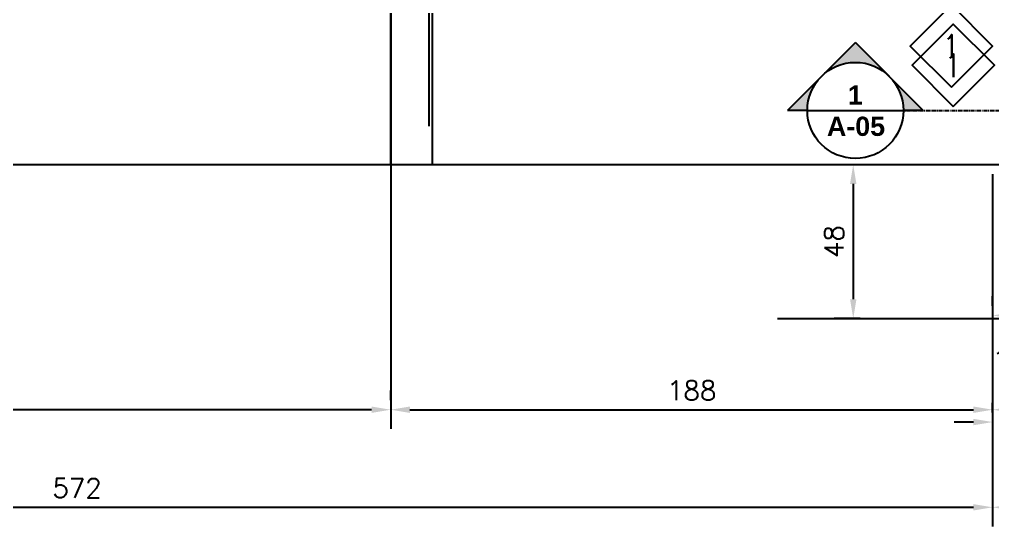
# Model space of a CAD drawing. Extents: x -289 to 2723, y -1587 to 303.
# Drawn here: x 221.9 to 525.9, y -1288.7 to -1130.5 of the extents above; entities that cross this region are included whole.
import ezdxf
from ezdxf.enums import TextEntityAlignment as Align

# ---------------------------------------------------------------- set-up
doc = ezdxf.new("R2010")
doc.units = 0
doc.header["$MEASUREMENT"] = 0
doc.linetypes.add('Wall Base$0$CENTER', pattern=[2, 1.25, -0.25, 0.25, -0.25])
doc.layers.get('0').update_dxf_attribs({"linetype": 'CONTINUOUS'})
doc.layers.get('DEFPOINTS').update_dxf_attribs({"linetype": 'CONTINUOUS'})
for name, color, linetype in [('Wall Base$0$1_Arch_Plan_Center', 134, 'Wall Base$0$CENTER'), ('Wall Base$0$1_Arch_Plan_Dim', 5, 'CONTINUOUS'), ('Wall Base$0$1_Arch_Plan_Post', 131, 'CONTINUOUS'), ('Wall Base$0$1_Arch_Plan_Text1', 4, 'CONTINUOUS'), ('Wall Base$0$1_Arch_Plan_Wall_Annot', 4, 'CONTINUOUS'), ('Wall Base$0$2_Arch_Plan_Center', 134, 'Wall Base$0$CENTER'), ('Wall Base$0$2_Arch_Plan_Dim', 5, 'CONTINUOUS'), ('Wall Base$0$2_Arch_Plan_Text1', 4, 'CONTINUOUS'), ('Wall Base$0$2_Arch_Plan_Wall_Annot', 4, 'CONTINUOUS'), ('Wall Base$0$GRID', 131, 'CONTINUOUS')]:
    doc.layers.add(name, color=color, linetype=linetype)
doc.styles.add('Wall Base$0$ROMANS-115', font='romans.shx')
doc.styles.add('Wall Base$0$ROMANS80', font='romans.shx', dxfattribs={"width": 0.8})
doc.styles.add('Wall Base$0$SANSSERIFBOLD', font='sanssb__.ttf')
doc.dimstyles.new('Wall Base$0$116-ROMANS-115-PS', dxfattribs={"dimscale": 96, "dimtxt": 0.0625, "dimasz": 0.0625, "dimexe": 0.0625, "dimexo": 0.03125, "dimgap": 0.03125, "dimtad": 1, "dimdec": 0, "dimlfac": 25.4, "dimrnd": 0.125, "dimzin": 1, "dimdsep": 46, "dimtxsty": 'Wall Base$0$ROMANS-115', "dimcen": 0.125, "dimclrd": 256, "dimclre": 256, "dimclrt": 256, "dimadec": 0, "dimazin": 0, "dimtfac": 1, "dimtdec": 0, "dimtofl": 0, "dimtmove": 2, "dimatfit": 0, "dimfxl": 1, "dimfrac": 2, "dimtolj": 1, "dimtzin": 0, "dimarcsym": 0})

# ---------------------------------------------------------------- blocks, each defined once
blk = doc.blocks.new('*D247')
at = {"layer": 'DEFPOINTS', "color": 0, "transparency": 16777216}
for p in [(525.93, -1175.81), (-46.07, -1273.66), (525.93, -1282.72)]:
    blk.add_point(p, dxfattribs=at)
at = {"layer": 'Wall Base$0$1_Arch_Plan_Dim', "lineweight": -2, "transparency": 16777216}
for p, q in [((525.93, -1178.81), (525.93, -1288.72)), ((-46.07, -1276.66), (-46.07, -1288.72)), ((-40.07, -1282.72), (519.93, -1282.72))]:
    blk.add_line(p, q, dxfattribs=at)
at = {"layer": 'Wall Base$0$1_Arch_Plan_Dim', "transparency": 16777216}
for points in [[(-40.07, -1281.72), (-40.07, -1283.72), (-46.07, -1282.72)], [(519.93, -1281.72), (519.93, -1283.72), (525.93, -1282.72)]]:
    blk.add_solid(points, dxfattribs=at)
at = {"layer": 'Wall Base$0$1_Arch_Plan_Dim', "transparency": 16777216, "insert": (239.93, -1276.72), "char_height": 6, "attachment_point": 5, "style": 'Wall Base$0$ROMANS-115'}
blk.add_mtext('\\A1;572', dxfattribs=at)
blk = doc.blocks.new('*D248')
at = {"layer": 'DEFPOINTS', "color": 0, "transparency": 16777216}
for p in [(525.93, -1175.81), (797.93, -1175.81), (797.93, -1282.72)]:
    blk.add_point(p, dxfattribs=at)
at = {"layer": 'Wall Base$0$1_Arch_Plan_Dim', "lineweight": -2, "transparency": 16777216}
for p, q in [((525.93, -1178.81), (525.93, -1288.72)), ((797.93, -1178.81), (797.93, -1288.72)), ((531.93, -1282.72), (651.22, -1282.72)), ((791.93, -1282.72), (672.64, -1282.72))]:
    blk.add_line(p, q, dxfattribs=at)
at = {"layer": 'Wall Base$0$1_Arch_Plan_Dim', "transparency": 16777216}
for points in [[(531.93, -1281.72), (531.93, -1283.72), (525.93, -1282.72)], [(791.93, -1281.72), (791.93, -1283.72), (797.93, -1282.72)]]:
    blk.add_solid(points, dxfattribs=at)
at = {"layer": 'Wall Base$0$1_Arch_Plan_Dim', "transparency": 16777216, "insert": (661.93, -1282.72), "char_height": 6, "attachment_point": 5, "style": 'Wall Base$0$ROMANS-115'}
blk.add_mtext('\\A1;272', dxfattribs=at)
blk = doc.blocks.new('*D349')
at = {"layer": 'DEFPOINTS', "color": 0, "transparency": 16777216}
for p in [(487.55, -1175.81), (482.41, -1223.81), (487.55, -1223.81)]:
    blk.add_point(p, dxfattribs=at)
at = {"layer": 'Wall Base$0$1_Arch_Plan_Dim', "lineweight": -2, "transparency": 16777216}
for p, q in [((484.55, -1175.81), (476.41, -1175.81)), ((482.41, -1181.81), (482.41, -1217.81)), ((484.55, -1223.81), (476.41, -1223.81))]:
    blk.add_line(p, q, dxfattribs=at)
at = {"layer": 'Wall Base$0$1_Arch_Plan_Dim', "transparency": 16777216}
for points in [[(481.41, -1181.81), (483.41, -1181.81), (482.41, -1175.81)], [(481.41, -1217.81), (483.41, -1217.81), (482.41, -1223.81)]]:
    blk.add_solid(points, dxfattribs=at)
at = {"layer": 'Wall Base$0$1_Arch_Plan_Dim', "transparency": 16777216, "insert": (476.41, -1199.81), "char_height": 6, "attachment_point": 5, "rotation": 90, "style": 'Wall Base$0$ROMANS-115'}
blk.add_mtext('\\A1;48', dxfattribs=at)
blk = doc.blocks.new('*D351')
at = {"layer": 'DEFPOINTS', "color": 0, "transparency": 16777216}
for p in [(525.93, -1256.12), (525.93, -1256.12), (535.93, -1256.12)]:
    blk.add_point(p, dxfattribs=at)
at = {"layer": 'Wall Base$0$1_Arch_Plan_Dim', "lineweight": -2, "transparency": 16777216}
for p, q in [((525.93, -1253.12), (525.93, -1250.12)), ((535.93, -1253.12), (535.93, -1250.12)), ((519.93, -1256.12), (513.93, -1256.12)), ((541.93, -1256.12), (547.93, -1256.12))]:
    blk.add_line(p, q, dxfattribs=at)
at = {"layer": 'Wall Base$0$1_Arch_Plan_Dim', "transparency": 16777216}
for points in [[(519.93, -1255.12), (519.93, -1257.12), (525.93, -1256.12)], [(541.93, -1255.12), (541.93, -1257.12), (535.93, -1256.12)]]:
    blk.add_solid(points, dxfattribs=at)
at = {"layer": 'Wall Base$0$1_Arch_Plan_Dim', "transparency": 16777216, "insert": (530.93, -1236.62), "char_height": 6, "attachment_point": 5, "style": 'Wall Base$0$ROMANS-115'}
blk.add_mtext('\\A1;10', dxfattribs=at)
blk = doc.blocks.new('*D372')
at = {"layer": 'DEFPOINTS', "color": 0, "transparency": 16777216}
for p in [(525.93, -1175.81), (797.93, -1175.81), (797.93, -1252.27)]:
    blk.add_point(p, dxfattribs=at)
at = {"layer": 'Wall Base$0$2_Arch_Plan_Dim', "lineweight": -2, "transparency": 16777216}
for p, q in [((525.93, -1178.81), (525.93, -1258.27)), ((797.93, -1178.81), (797.93, -1258.27)), ((531.93, -1252.27), (791.93, -1252.27))]:
    blk.add_line(p, q, dxfattribs=at)
at = {"layer": 'Wall Base$0$2_Arch_Plan_Dim', "transparency": 16777216}
for points in [[(531.93, -1251.27), (531.93, -1253.27), (525.93, -1252.27)], [(791.93, -1251.27), (791.93, -1253.27), (797.93, -1252.27)]]:
    blk.add_solid(points, dxfattribs=at)
at = {"layer": 'Wall Base$0$2_Arch_Plan_Dim', "transparency": 16777216, "insert": (661.93, -1246.27), "char_height": 6, "attachment_point": 5, "style": 'Wall Base$0$ROMANS-115'}
blk.add_mtext('\\A1;272', dxfattribs=at)
blk = doc.blocks.new('*D375')
at = {"layer": 'DEFPOINTS', "color": 0, "transparency": 16777216}
for p in [(337.93, -1067.81), (-46.07, -1252.27), (-46.07, -1252.27)]:
    blk.add_point(p, dxfattribs=at)
at = {"layer": 'Wall Base$0$2_Arch_Plan_Dim', "lineweight": -2, "transparency": 16777216}
for p, q in [((337.93, -1070.81), (337.93, -1258.27)), ((-46.07, -1249.27), (-46.07, -1246.27)), ((331.93, -1252.27), (-40.07, -1252.27))]:
    blk.add_line(p, q, dxfattribs=at)
at = {"layer": 'Wall Base$0$2_Arch_Plan_Dim', "transparency": 16777216}
for points in [[(-40.07, -1251.27), (-40.07, -1253.27), (-46.07, -1252.27)], [(331.93, -1251.27), (331.93, -1253.27), (337.93, -1252.27)]]:
    blk.add_solid(points, dxfattribs=at)
at = {"layer": 'Wall Base$0$2_Arch_Plan_Dim', "transparency": 16777216, "insert": (145.93, -1246.27), "char_height": 6, "attachment_point": 5, "style": 'Wall Base$0$ROMANS-115'}
blk.add_mtext('\\A1;384', dxfattribs=at)
blk = doc.blocks.new('*D379')
at = {"layer": 'DEFPOINTS', "color": 0, "transparency": 16777216}
for p in [(525.93, -1175.81), (337.93, -1252.27), (525.93, -1252.27)]:
    blk.add_point(p, dxfattribs=at)
at = {"layer": 'Wall Base$0$2_Arch_Plan_Dim', "lineweight": -2, "transparency": 16777216}
for p, q in [((525.93, -1178.81), (525.93, -1258.27)), ((337.93, -1249.27), (337.93, -1246.27)), ((343.93, -1252.27), (519.93, -1252.27))]:
    blk.add_line(p, q, dxfattribs=at)
at = {"layer": 'Wall Base$0$2_Arch_Plan_Dim', "transparency": 16777216}
for points in [[(343.93, -1251.27), (343.93, -1253.27), (337.93, -1252.27)], [(519.93, -1251.27), (519.93, -1253.27), (525.93, -1252.27)]]:
    blk.add_solid(points, dxfattribs=at)
at = {"layer": 'Wall Base$0$2_Arch_Plan_Dim', "transparency": 16777216, "insert": (431.93, -1246.27), "char_height": 6, "attachment_point": 5, "style": 'Wall Base$0$ROMANS-115'}
blk.add_mtext('\\A1;188', dxfattribs=at)
blk = doc.blocks.new('*D439')
at = {"layer": 'DEFPOINTS', "color": 0, "transparency": 16777216}
for p in [(525.93, -1222.85), (525.93, -1222.85), (581.93, -1222.85)]:
    blk.add_point(p, dxfattribs=at)
at = {"layer": 'Wall Base$0$2_Arch_Plan_Dim', "lineweight": -2, "transparency": 16777216}
for p, q in [((525.93, -1219.85), (525.93, -1216.85)), ((581.93, -1219.85), (581.93, -1216.85)), ((575.93, -1222.85), (531.93, -1222.85))]:
    blk.add_line(p, q, dxfattribs=at)
at = {"layer": 'Wall Base$0$2_Arch_Plan_Dim', "transparency": 16777216}
for points in [[(531.93, -1221.85), (531.93, -1223.85), (525.93, -1222.85)], [(575.93, -1221.85), (575.93, -1223.85), (581.93, -1222.85)]]:
    blk.add_solid(points, dxfattribs=at)
at = {"layer": 'Wall Base$0$2_Arch_Plan_Dim', "transparency": 16777216, "insert": (553.93, -1216.85), "char_height": 6, "attachment_point": 5, "style": 'Wall Base$0$ROMANS-115'}
blk.add_mtext('\\A1;56', dxfattribs=at)
blk = doc.blocks.new('Wall Base$0$Wall Number')
at = {"color": 5}
blk.add_lwpolyline([(-21.45, -21.45), (0, 0), (-21.45, 21.45), (-42.89, 0)], close=True, dxfattribs=at)
at = {"style": 'Wall Base$0$ROMANS80', "width": 0.8}
blk.add_attdef('WALL', text='', height=12, dxfattribs=at).set_placement((-21.62, -0.08), align=Align.MIDDLE)
blk = doc.blocks.new('Wall Base$0$Section - Up')
at = {"lineweight": 0}
h = blk.add_hatch(color=256, dxfattribs=at)
h.paths.add_polyline_path([(-0.3125, 0, -0.198912), (-0.221, 0.221), (-0.4419, 0)])
h.paths.add_polyline_path([(0, 0.4419), (-0.221, 0.221, -0.414214), (0.221, 0.221)])
h.paths.add_polyline_path([(0.3125, 0), (0.4419, 0), (0.221, 0.221, -0.198912)])
for p, q in [((0, 0.4419), (-0.4419, 0)), ((0, 0.4419), (0.4419, 0)), ((-0.3125, 0), (-0.4419, 0)), ((-0.3125, 0), (0.3125, 0)), ((0.4419, 0), (0.3125, 0))]:
    blk.add_line(p, q)
blk.add_circle((0, 0), 0.3125)
at = {"color": 7, "style": 'Wall Base$0$SANSSERIFBOLD', "flags": 8}
blk.add_attdef('VIEWNUMBER', text='', height=0.125, dxfattribs=at).set_placement((0, 0), align=Align.BOTTOM_CENTER)
blk.add_attdef('SHEETNUMBER', text='', height=0.125, dxfattribs=at).set_placement((0.0043, -0.0407), align=Align.TOP_CENTER)

msp = doc.modelspace()

# ---------------------------------------------------------------- linework, layer by layer
at = {"layer": 'Wall Base$0$1_Arch_Plan_Center'}
msp.add_line((483.0697, -1158.8741), (822.2376, -1158.8741), dxfattribs=at)
at = {"layer": 'Wall Base$0$1_Arch_Plan_Post'}
msp.add_line((458.7744, -1223.8085), (862.5412, -1223.8085), dxfattribs=at)
at = {"layer": 'Wall Base$0$2_Arch_Plan_Center'}
msp.add_line((483.0697, -1158.8741), (822.2376, -1158.8741), dxfattribs=at)
at = {"layer": 'Wall Base$0$GRID'}
for p, q in [((337.9294, -1175.8085), (337.9294, 252.7076)), ((337.9294, -1163.8085), (337.9294, 252.7076)), ((349.9294, -1163.8085), (349.9294, 252.7076)), ((350.9294, -1175.8085), (350.9294, 252.7076)), ((2723.2663, -1175.8085), (-270.2703, -1175.8085))]:
    msp.add_line(p, q, dxfattribs=at)

# ---------------------------------------------------------------- block references
at = {"layer": 'Wall Base$0$1_Arch_Plan_Text1', "xscale": 48, "yscale": 48, "zscale": 48}
msp.add_blockref('Wall Base$0$Section - Up', (483.0697, -1158.8741), dxfattribs=at).add_auto_attribs({'VIEWNUMBER': '1', 'SHEETNUMBER': 'A-05'})
at = {"layer": 'Wall Base$0$1_Arch_Plan_Wall_Annot', "xscale": 0.5999999998775251, "yscale": 0.5999999998775251, "zscale": 0.5999999998775251}
msp.add_blockref('Wall Base$0$Wall Number', (526.5071, -1144.796), dxfattribs=at).add_auto_attribs({'WALL': '1'})
at = {"layer": 'Wall Base$0$2_Arch_Plan_Text1', "xscale": 48, "yscale": 48, "zscale": 48}
msp.add_blockref('Wall Base$0$Section - Up', (483.0697, -1158.8741), dxfattribs=at).add_auto_attribs({'VIEWNUMBER': '1', 'SHEETNUMBER': 'A-05'})
at = {"layer": 'Wall Base$0$2_Arch_Plan_Wall_Annot', "xscale": 0.5999999998775251, "yscale": 0.5999999998775251, "zscale": 0.5999999998775251}
msp.add_blockref('Wall Base$0$Wall Number', (525.9294, -1138.7778), dxfattribs=at).add_auto_attribs({'WALL': '1'})

# ---------------------------------------------------------------- dimensions: what is measured, and where the dimension line sits
at = {"layer": 'Wall Base$0$1_Arch_Plan_Dim'}
for base, p1, p2, picture, middle in [((525.9294, -1282.7154), (-46.0706, -1273.6635), (525.9294, -1175.8085), '*D247', (239.9294, -1276.7154)), ((525.9294, -1256.1215), (535.9294, -1256.1215), (525.9294, -1256.1215), '*D351', (530.9294, -1236.6215))]:
    dim = msp.add_linear_dim(base=base, p1=p1, p2=p2, dimstyle='Wall Base$0$116-ROMANS-115-PS', override={"dimdec": 0, "dimlfac": -192, "dimrnd": 0, "dimpost": '\\X', "dimtdec": 6}, dxfattribs=at)
    dim.commit()
    dim.dimension.update_dxf_attribs({"geometry": picture, "text_midpoint": middle})
dim = msp.add_linear_dim(base=(482.4053, -1223.8085), p1=(487.5532, -1175.8085), p2=(487.5532, -1223.8085), angle=90, dimstyle='Wall Base$0$116-ROMANS-115-PS', override={"dimdec": 0, "dimlfac": -192, "dimrnd": 0, "dimpost": '\\X', "dimtdec": 6}, dxfattribs=at)
dim.commit()
dim.dimension.update_dxf_attribs({"geometry": '*D349', "text_midpoint": (476.4053, -1199.8085)})
dim = msp.add_linear_dim(base=(797.9294, -1282.7154), p1=(525.9294, -1175.8085), p2=(797.9294, -1175.8085), dimstyle='Wall Base$0$116-ROMANS-115-PS', override={"dimdec": 0, "dimlfac": -192, "dimrnd": 0, "dimpost": '\\X', "dimtdec": 6}, dxfattribs=at)
dim.commit()
dim.dimension.update_dxf_attribs({"geometry": '*D248', "text_midpoint": (661.9294, -1282.7154), "dimtype": 160})
at = {"layer": 'Wall Base$0$2_Arch_Plan_Dim'}
for base, p1, p2, picture, middle in [((-46.0706, -1252.2741), (337.9294, -1067.8085), (-46.0706, -1252.2741), '*D375', (145.9294, -1246.2741)), ((525.9294, -1252.2741), (337.9294, -1252.2741), (525.9294, -1175.8085), '*D379', (431.9294, -1246.2741)), ((797.9294, -1252.2741), (525.9294, -1175.8085), (797.9294, -1175.8085), '*D372', (661.9294, -1246.2741)), ((525.9294, -1222.8483), (581.9294, -1222.8483), (525.9294, -1222.8483), '*D439', (553.9294, -1216.8483))]:
    dim = msp.add_linear_dim(base=base, p1=p1, p2=p2, dimstyle='Wall Base$0$116-ROMANS-115-PS', override={"dimdec": 0, "dimlfac": -192, "dimrnd": 0, "dimpost": '\\X', "dimtdec": 6}, dxfattribs=at)
    dim.commit()
    dim.dimension.update_dxf_attribs({"geometry": picture, "text_midpoint": middle})

doc.saveas('drawing.dxf')
